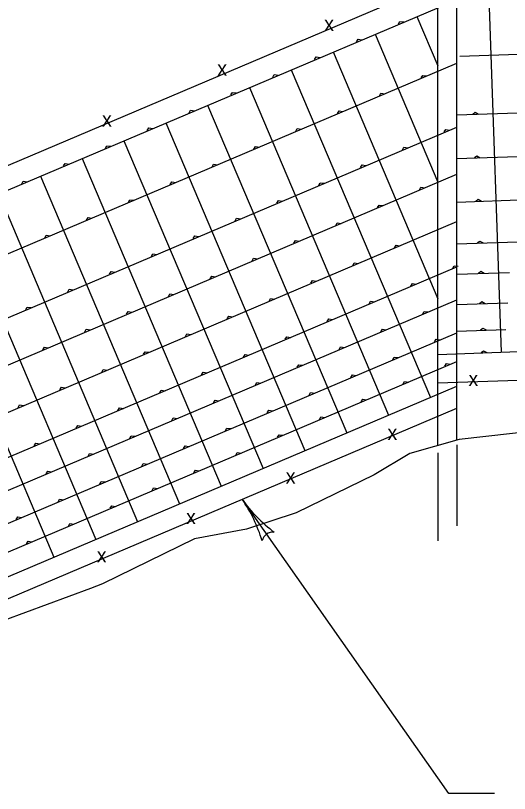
# Model space of a CAD drawing. Extents: x 1007 to 1035.5, y 1000.5 to 1021.5.
# Drawn here: x 1013.785 to 1015.143, y 1003.024 to 1005.163 of the extents above; entities that cross this region are included whole.
import ezdxf

# ---------------------------------------------------------------- set-up
doc = ezdxf.new("R2010")
doc.units = 0
doc.layers.add('Level 1', color=7, linetype='Continuous')

msp = doc.modelspace()

# ---------------------------------------------------------------- linework, layer by layer
at = {"layer": 'Level 1'}
for p, q in [((1014.9466, 1003.9803), (1014.9465, 1005.3073)), ((1014.9986, 1003.9952), (1014.9986, 1005.3073)), ((1012.4788, 1004.2057), (1014.9986, 1005.2753)), ((1015.0864, 1005.2158), (1015.1206, 1004.2372)), ((1012.4852, 1004.1404), (1014.9986, 1005.2073)), ((1015.0064, 1005.0513), (1018.8594, 1005.1857)), ((1014.8887, 1005.1607), (1014.9465, 1005.0244)), ((1014.7736, 1005.1118), (1014.9465, 1004.7043)), ((1014.6585, 1005.0629), (1014.9466, 1004.3843)), ((1012.4852, 1003.965), (1014.9986, 1005.0318)), ((1014.9986, 1004.8895), (1018.8073, 1005.0225)), ((1014.5434, 1005.0141), (1014.926, 1004.1128)), ((1014.4284, 1004.9653), (1014.811, 1004.0639)), ((1014.3133, 1004.9164), (1014.6959, 1004.0151)), ((1014.9986, 1004.7697), (1018.8594, 1004.9043)), ((1012.5195, 1003.8043), (1014.9986, 1004.8564)), ((1014.1983, 1004.8676), (1014.5808, 1003.9663)), ((1014.0832, 1004.8188), (1014.4658, 1003.9174)), ((1013.9681, 1004.7699), (1014.3507, 1003.8686)), ((1014.9986, 1004.6498), (1018.8594, 1004.7846)), ((1012.5663, 1003.6939), (1014.9986, 1004.7263)), ((1013.8531, 1004.7211), (1014.2357, 1003.8198)), ((1013.738, 1004.6723), (1014.1206, 1003.7709)), ((1014.9986, 1004.5351), (1018.8594, 1004.6699)), ((1013.6229, 1004.6234), (1014.0055, 1003.7221)), ((1012.6132, 1003.5837), (1014.9986, 1004.5961)), ((1013.5078, 1004.5745), (1013.8904, 1003.6733)), ((1012.6579, 1003.4782), (1014.9986, 1004.4718)), ((1014.9986, 1004.4516), (1015.1432, 1004.4567)), ((1012.6905, 1003.4015), (1014.9986, 1004.3813)), ((1014.9466, 1004.2311), (1018.8594, 1004.3679)), ((1014.9986, 1004.3683), (1015.1388, 1004.3733)), ((1014.9986, 1004.2953), (1015.1332, 1004.2999)), ((1012.723, 1003.3248), (1014.9986, 1004.2905)), ((1012.7515, 1003.2577), (1014.9986, 1004.2115)), ((1014.9466, 1004.1528), (1016.9984, 1004.2245)), ((1012.7759, 1003.2002), (1014.9986, 1004.1437)), ((1012.948, 1003.2132), (1014.9986, 1004.0836)), ((1014.9986, 1003.9824), (1014.9986, 1003.7593)), ((1014.9466, 1003.9605), (1014.9466, 1003.7183)), ((1014.9768, 1003.0236), (1014.4078, 1003.8328)), ((1015.1018, 1003.0236), (1014.9768, 1003.0236))]:
    msp.add_line(p, q, dxfattribs=at)
for points in [[(1014.8377, 1005.1399), (1014.8418, 1005.147), (1014.8525, 1005.1453)], [(1014.7226, 1005.0911), (1014.7268, 1005.0982), (1014.7374, 1005.0965)], [(1014.7226, 1005.0911), (1014.7268, 1005.0982), (1014.7374, 1005.0965)], [(1014.6075, 1005.0423), (1014.6117, 1005.0493), (1014.6223, 1005.0477)], [(1014.4924, 1004.9934), (1014.4966, 1005.0005), (1014.5073, 1004.9988)], [(1014.9008, 1004.9913), (1014.9049, 1004.9985), (1014.9157, 1004.9967)], [(1014.9008, 1004.9913), (1014.9049, 1004.9985), (1014.9157, 1004.9967)], [(1014.3774, 1004.9446), (1014.3815, 1004.9517), (1014.3923, 1004.95)], [(1014.7858, 1004.9424), (1014.7898, 1004.9496), (1014.8006, 1004.9478)], [(1014.2623, 1004.8958), (1014.2665, 1004.9028), (1014.2772, 1004.9011)], [(1014.2623, 1004.8958), (1014.2665, 1004.9028), (1014.2772, 1004.9011)], [(1014.6707, 1004.8936), (1014.6748, 1004.9008), (1014.6855, 1004.899)], [(1014.6707, 1004.8936), (1014.6748, 1004.9008), (1014.6855, 1004.899)], [(1015.0428, 1004.8919), (1015.0493, 1004.897), (1015.0585, 1004.8917)], [(1014.1473, 1004.8468), (1014.1514, 1004.854), (1014.1621, 1004.8523)], [(1014.1473, 1004.8468), (1014.1514, 1004.854), (1014.1621, 1004.8523)], [(1014.5556, 1004.8448), (1014.5598, 1004.8519), (1014.5704, 1004.8502)], [(1014.9639, 1004.8427), (1014.968, 1004.8498), (1014.9787, 1004.8481)], [(1014.9639, 1004.8427), (1014.968, 1004.8498), (1014.9787, 1004.8481)], [(1014.0323, 1004.798), (1014.0363, 1004.8051), (1014.0471, 1004.8034)], [(1014.4406, 1004.7959), (1014.4447, 1004.8031), (1014.4554, 1004.8013)], [(1014.8488, 1004.7938), (1014.8529, 1004.8009), (1014.8637, 1004.7993)], [(1015.0468, 1004.7722), (1015.0533, 1004.7772), (1015.0628, 1004.7718)], [(1013.9172, 1004.7492), (1013.9213, 1004.7563), (1013.932, 1004.7546)], [(1013.9172, 1004.7492), (1013.9213, 1004.7563), (1013.932, 1004.7546)], [(1014.3255, 1004.7471), (1014.3296, 1004.7543), (1014.3403, 1004.7525)], [(1014.7338, 1004.745), (1014.7379, 1004.7521), (1014.7486, 1004.7504)], [(1014.7338, 1004.745), (1014.7379, 1004.7521), (1014.7486, 1004.7504)], [(1013.8021, 1004.7003), (1013.8063, 1004.7074), (1013.8169, 1004.7058)], [(1014.2104, 1004.6982), (1014.2145, 1004.7054), (1014.2253, 1004.7036)], [(1014.2104, 1004.6982), (1014.2145, 1004.7054), (1014.2253, 1004.7036)], [(1014.6187, 1004.6962), (1014.6228, 1004.7033), (1014.6335, 1004.7016)], [(1014.8957, 1004.6836), (1014.8998, 1004.6908), (1014.9104, 1004.6889)], [(1014.0953, 1004.6493), (1014.0994, 1004.6565), (1014.1102, 1004.6548)], [(1014.5036, 1004.6473), (1014.5078, 1004.6544), (1014.5184, 1004.6528)], [(1014.7806, 1004.6348), (1014.7847, 1004.6419), (1014.7954, 1004.6401)], [(1014.7806, 1004.6348), (1014.7847, 1004.6419), (1014.7954, 1004.6401)], [(1015.0512, 1004.6524), (1015.0575, 1004.6576), (1015.0668, 1004.6521)], [(1013.9803, 1004.6005), (1013.9843, 1004.6077), (1013.9951, 1004.6059)], [(1013.9803, 1004.6005), (1013.9843, 1004.6077), (1013.9951, 1004.6059)], [(1014.3886, 1004.5985), (1014.3927, 1004.6056), (1014.4034, 1004.6039)], [(1014.6655, 1004.5858), (1014.6696, 1004.5931), (1014.6803, 1004.5913)], [(1013.8652, 1004.5517), (1013.8693, 1004.5588), (1013.88, 1004.5571)], [(1014.2735, 1004.5496), (1014.2776, 1004.5568), (1014.2883, 1004.555)], [(1014.2735, 1004.5496), (1014.2776, 1004.5568), (1014.2883, 1004.555)], [(1014.5504, 1004.537), (1014.5546, 1004.5442), (1014.5653, 1004.5424)], [(1014.8273, 1004.5245), (1014.8315, 1004.5316), (1014.8422, 1004.5298)], [(1014.8273, 1004.5245), (1014.8315, 1004.5316), (1014.8422, 1004.5298)], [(1015.0549, 1004.5378), (1015.0616, 1004.5429), (1015.0709, 1004.5376)], [(1014.1584, 1004.5008), (1014.1625, 1004.5078), (1014.1733, 1004.5062)], [(1014.4354, 1004.4882), (1014.4395, 1004.4953), (1014.4502, 1004.4936)], [(1014.7123, 1004.4757), (1014.7164, 1004.4828), (1014.7271, 1004.481)], [(1014.9872, 1004.4678), (1014.9913, 1004.4749), (1015.002, 1004.4733)], [(1014.0433, 1004.4519), (1014.0475, 1004.459), (1014.0582, 1004.4573)], [(1014.0433, 1004.4519), (1014.0475, 1004.459), (1014.0582, 1004.4573)], [(1014.3203, 1004.4393), (1014.3244, 1004.4465), (1014.3351, 1004.4447)], [(1014.3203, 1004.4393), (1014.3244, 1004.4465), (1014.3351, 1004.4447)], [(1015.0579, 1004.4547), (1015.0643, 1004.4598), (1015.0737, 1004.4543)], [(1014.5973, 1004.4268), (1014.6013, 1004.4339), (1014.6121, 1004.4322)], [(1014.8722, 1004.419), (1014.8763, 1004.4261), (1014.8869, 1004.4244)], [(1014.8722, 1004.419), (1014.8763, 1004.4261), (1014.8869, 1004.4244)], [(1013.9283, 1004.4031), (1013.9324, 1004.4102), (1013.9431, 1004.4085)], [(1014.2053, 1004.3905), (1014.2093, 1004.3977), (1014.22, 1004.3958)], [(1014.4822, 1004.3779), (1014.4863, 1004.3851), (1014.497, 1004.3833)], [(1013.8132, 1004.3543), (1013.8173, 1004.3613), (1013.828, 1004.3597)], [(1014.7571, 1004.3702), (1014.7613, 1004.3773), (1014.7719, 1004.3756)], [(1015.0609, 1004.3714), (1015.0673, 1004.3766), (1015.0766, 1004.3711)], [(1014.0902, 1004.3417), (1014.0943, 1004.3488), (1014.105, 1004.347)], [(1014.0902, 1004.3417), (1014.0943, 1004.3488), (1014.105, 1004.347)], [(1014.9047, 1004.3423), (1014.9088, 1004.3494), (1014.9195, 1004.3477)], [(1014.9047, 1004.3423), (1014.9088, 1004.3494), (1014.9195, 1004.3477)], [(1014.3671, 1004.3291), (1014.3713, 1004.3363), (1014.3819, 1004.3345)], [(1014.3671, 1004.3291), (1014.3713, 1004.3363), (1014.3819, 1004.3345)], [(1014.642, 1004.3213), (1014.6462, 1004.3284), (1014.6568, 1004.3268)], [(1013.9751, 1004.2928), (1013.9792, 1004.3), (1013.9899, 1004.2982)], [(1014.7897, 1004.2934), (1014.7938, 1004.3006), (1014.8044, 1004.2988)], [(1015.0633, 1004.2986), (1015.0699, 1004.3036), (1015.079, 1004.2983)], [(1014.2521, 1004.2803), (1014.2562, 1004.2873), (1014.2668, 1004.2857)], [(1014.5269, 1004.2725), (1014.5311, 1004.2796), (1014.5418, 1004.2778)], [(1014.6746, 1004.2446), (1014.6787, 1004.2518), (1014.6894, 1004.25)], [(1014.9373, 1004.2656), (1014.9414, 1004.2727), (1014.9521, 1004.271)], [(1014.9373, 1004.2656), (1014.9414, 1004.2727), (1014.9521, 1004.271)], [(1013.86, 1004.2439), (1013.8642, 1004.2511), (1013.8748, 1004.2493)], [(1014.1369, 1004.2314), (1014.1411, 1004.2385), (1014.1518, 1004.2368)], [(1014.1369, 1004.2314), (1014.1411, 1004.2385), (1014.1518, 1004.2368)], [(1014.4119, 1004.2237), (1014.416, 1004.2308), (1014.4267, 1004.229)], [(1014.4119, 1004.2237), (1014.416, 1004.2308), (1014.4267, 1004.229)], [(1015.0654, 1004.2363), (1015.0721, 1004.2413), (1015.0812, 1004.236)], [(1014.8222, 1004.2168), (1014.8263, 1004.2238), (1014.837, 1004.2222)], [(1014.0219, 1004.1826), (1014.026, 1004.1897), (1014.0367, 1004.1879)], [(1014.5595, 1004.1958), (1014.5637, 1004.2028), (1014.5743, 1004.2012)], [(1014.9658, 1004.1985), (1014.9699, 1004.2056), (1014.9806, 1004.2038)], [(1014.9658, 1004.1985), (1014.9699, 1004.2056), (1014.9806, 1004.2038)], [(1014.2968, 1004.1748), (1014.3009, 1004.1819), (1014.3117, 1004.1802)], [(1014.2968, 1004.1748), (1014.3009, 1004.1818), (1014.3116, 1004.1802)], [(1014.7072, 1004.1679), (1014.7113, 1004.175), (1014.7219, 1004.1733)], [(1014.4444, 1004.1469), (1014.4486, 1004.154), (1014.4593, 1004.1523)], [(1014.4444, 1004.1469), (1014.4486, 1004.154), (1014.4593, 1004.1523)], [(1014.8507, 1004.1497), (1014.8548, 1004.1568), (1014.8655, 1004.155)], [(1013.9068, 1004.1338), (1013.9109, 1004.1408), (1013.9217, 1004.1391)], [(1014.1818, 1004.1259), (1014.1858, 1004.133), (1014.1965, 1004.1313)], [(1014.1818, 1004.1259), (1014.1858, 1004.133), (1014.1965, 1004.1313)], [(1014.5921, 1004.1191), (1014.5962, 1004.1262), (1014.6069, 1004.1244)], [(1017.0247, 1004.096), (1016.6699, 1004.1142), (1016.5073, 1004.0817), (1016.4163, 1004.0817), (1016.1173, 1004.0622), (1015.8442, 1004.0427), (1015.5581, 1004.0297), (1015.298, 1004.0297), (1015.0054, 1003.9971), (1014.8689, 1003.9581), (1014.7714, 1003.8996), (1014.5568, 1003.7956), (1014.4203, 1003.7501), (1014.2773, 1003.7241), (1014.0237, 1003.6005), (1013.9912, 1003.5875), (1013.6921, 1003.477), (1013.471, 1003.4055), (1013.458, 1003.399), (1013.471, 1003.3859), (1013.172, 1003.2819), (1013.0358, 1003.2414), (1012.9509, 1003.2104), (1012.9471, 1003.2104)], [(1014.3293, 1004.0981), (1014.3335, 1004.1052), (1014.3442, 1004.1034)], [(1014.3294, 1004.0981), (1014.3335, 1004.1052), (1014.3442, 1004.1035)], [(1014.7356, 1004.1008), (1014.7398, 1004.1079), (1014.7504, 1004.1062)], [(1013.7918, 1004.0848), (1013.7959, 1004.092), (1013.8066, 1004.0903)], [(1014.0667, 1004.0771), (1014.0708, 1004.0842), (1014.0815, 1004.0825)], [(1014.477, 1004.0703), (1014.4812, 1004.0773), (1014.4918, 1004.0756)], [(1014.477, 1004.0703), (1014.4812, 1004.0773), (1014.4918, 1004.0756)], [(1014.6206, 1004.0519), (1014.6247, 1004.059), (1014.6354, 1004.0573)], [(1014.2143, 1004.0493), (1014.2184, 1004.0563), (1014.2291, 1004.0546)], [(1014.2143, 1004.0493), (1014.2184, 1004.0563), (1014.2291, 1004.0546)], [(1013.9516, 1004.0283), (1013.9558, 1004.0353), (1013.9664, 1004.0337)], [(1014.3619, 1004.0214), (1014.3661, 1004.0285), (1014.3768, 1004.0268)], [(1014.3619, 1004.0213), (1014.366, 1004.0284), (1014.3768, 1004.0268)], [(1014.0993, 1004.0003), (1014.1033, 1004.0075), (1014.114, 1004.0058)], [(1014.5055, 1004.0031), (1014.5097, 1004.0102), (1014.5203, 1004.0085)], [(1014.5055, 1004.0031), (1014.5097, 1004.0102), (1014.5203, 1004.0085)], [(1013.8365, 1003.9794), (1013.8407, 1003.9865), (1013.8513, 1003.9848)], [(1014.2468, 1003.9725), (1014.251, 1003.9796), (1014.2617, 1003.9779)], [(1014.2468, 1003.9725), (1014.251, 1003.9796), (1014.2617, 1003.9779)], [(1013.9842, 1003.9515), (1013.9883, 1003.9587), (1013.999, 1003.9569)], [(1014.3904, 1003.9543), (1014.3945, 1003.9613), (1014.4053, 1003.9596)], [(1014.3904, 1003.9543), (1014.3946, 1003.9613), (1014.4053, 1003.9597)], [(1014.1318, 1003.9237), (1014.1359, 1003.9308), (1014.1466, 1003.9291)], [(1013.8691, 1003.9027), (1013.8733, 1003.9098), (1013.8839, 1003.9081)], [(1014.2753, 1003.9054), (1014.2795, 1003.9125), (1014.2902, 1003.9108)], [(1014.2753, 1003.9054), (1014.2795, 1003.9125), (1014.2902, 1003.9108)], [(1014.0168, 1003.8748), (1014.0208, 1003.8819), (1014.0315, 1003.8802)], [(1014.1603, 1003.8566), (1014.1644, 1003.8637), (1014.1751, 1003.8619)], [(1013.9017, 1003.826), (1013.9058, 1003.8331), (1013.9165, 1003.8313)], [(1014.0452, 1003.8077), (1014.0493, 1003.8148), (1014.06, 1003.8131)], [(1013.7866, 1003.7772), (1013.7908, 1003.7843), (1013.8014, 1003.7825)], [(1013.7866, 1003.7772), (1013.7908, 1003.7843), (1013.8014, 1003.7825)], [(1013.9302, 1003.7588), (1013.9343, 1003.7659), (1013.945, 1003.7643)], [(1013.8151, 1003.71), (1013.8193, 1003.7171), (1013.8299, 1003.7154)], [(1013.8151, 1003.71), (1013.8193, 1003.7171), (1013.8299, 1003.7154)]]:
    msp.add_lwpolyline(points, dxfattribs=at)
for centre, radius, start, end in [((1014.7276, 1004.0577), 0.3909, 215.0957, 215.1079), ((1014.7276, 1004.0577), 0.3909, 215.1079, 233.7767), ((1014.088, 1003.608), 0.3909, 16.455, 35.1018), ((1014.4933, 1003.7112), 0.0313, 83.8825, 165.9992)]:
    msp.add_arc(centre, radius, start, end, dxfattribs=at)

# ---------------------------------------------------------------- texts
for p in [(1014.6338, 1005.1205), (1014.3397, 1004.9978), (1014.0228, 1004.8578), (1015.0306, 1004.1441), (1014.8079, 1003.9957), (1014.5281, 1003.8758), (1014.254, 1003.7643), (1014.0084, 1003.6588)]:
    msp.add_text('x', height=0.04, dxfattribs=at).set_placement(p)

doc.saveas('drawing.dxf')
